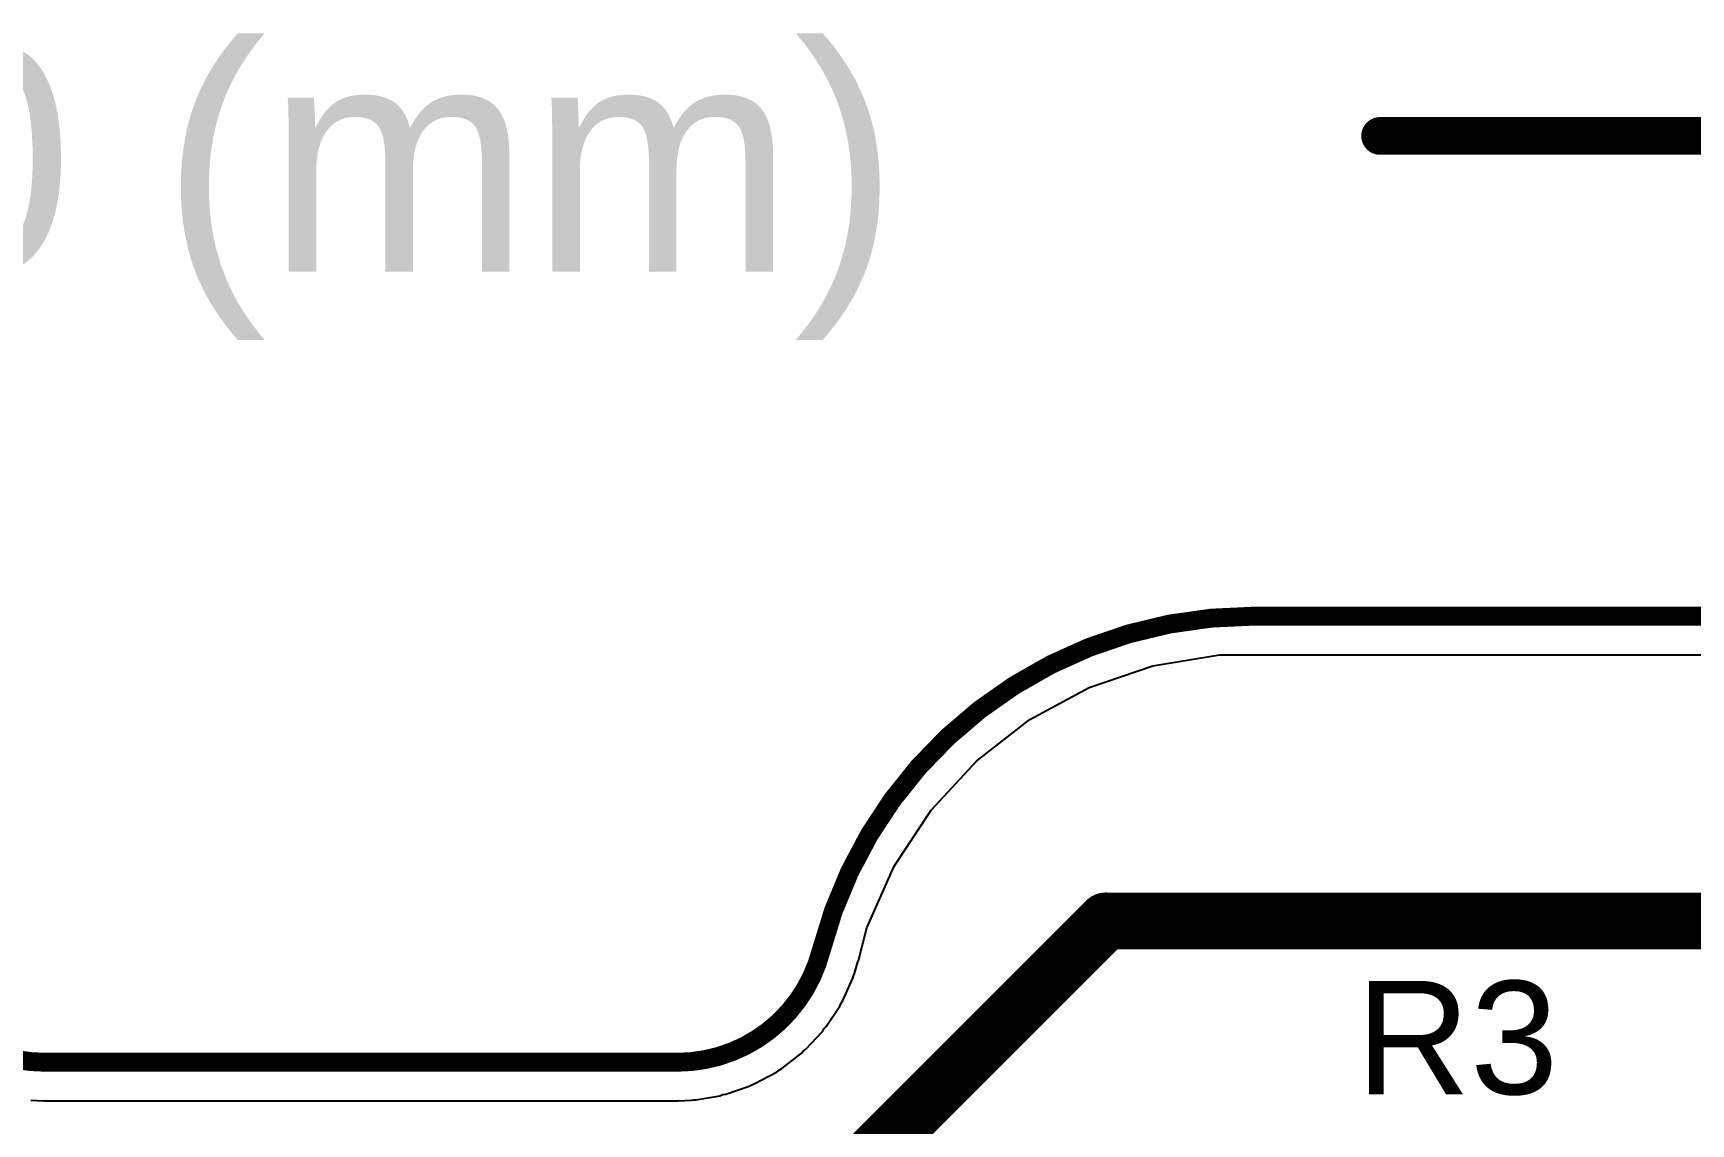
# Model space of a CAD drawing. Header units: inches. Extents: x -3 to 331, y -3 to 61.
# Drawn here: x 7.79 to 18.95, y 24.09 to 31.42 of the extents above; entities that cross this region are included whole.
import ezdxf

# ---------------------------------------------------------------- set-up
doc = ezdxf.new("R2010")
doc.units = ezdxf.units.IN
for name, color, linetype in [('Board Outline', 216, 'Continuous'), ('Bottom Layer', 5, 'Continuous'), ('Dimension', 6, 'Continuous'), ('Top Layer', 1, 'Continuous'), ('Top Overlay', 2, 'Continuous')]:
    doc.layers.add(name, color=color, linetype=linetype)
doc.styles.add('Arial', font='', dxfattribs={"height": 0.2})
doc.styles.get('Arial').set_extended_font_data('Arial')

msp = doc.modelspace()

# ---------------------------------------------------------------- linework, layer by layer
at = {"layer": 'Board Outline'}
for points in [[(13.095, 25.25, 0.127, 0.127, -0.341999), (16, 27.5, 0.127, 0.127, 0)], [(16, 27.5, 0.127, 0.127, 0), (19.5, 27.5, 0.127, 0.127, 0)], [(7.873, 24.5, 0.127, 0.127, -0.341999), (6.905, 25.25, 0.127, 0.127, 0)], [(13.095, 25.25, 0.127, 0.127, -0.341999), (12.127, 24.5, 0.127, 0.127, 0)], [(7.873, 24.5, 0.127, 0.127, 0), (12.127, 24.5, 0.127, 0.127, 0)]]:
    msp.add_lwpolyline(points, format="xyseb", dxfattribs=at)
for points in [[(15.968, 27.5, 0.0635, 0.0635, 1), (16.032, 27.5, 0.0635, 0.0635, 1)], [(15.968, 27.5, 0.0635, 0.0635, 1), (16.032, 27.5, 0.0635, 0.0635, 1)], [(13.064, 25.25, 0.0635, 0.0635, 1), (13.127, 25.25, 0.0635, 0.0635, 1)], [(13.064, 25.25, 0.0635, 0.0635, 1), (13.127, 25.25, 0.0635, 0.0635, 1)], [(7.841, 24.5, 0.0635, 0.0635, 1), (7.905, 24.5, 0.0635, 0.0635, 1)], [(7.841, 24.5, 0.0635, 0.0635, 1), (7.905, 24.5, 0.0635, 0.0635, 1)], [(12.095, 24.5, 0.0635, 0.0635, 1), (12.159, 24.5, 0.0635, 0.0635, 1)], [(12.095, 24.5, 0.0635, 0.0635, 1), (12.159, 24.5, 0.0635, 0.0635, 1)]]:
    msp.add_lwpolyline(points, format="xyseb", close=True, dxfattribs=at)
at = {"layer": 'Bottom Layer'}
for p, q in [((15.327, 27.167), (15.774, 27.241)), ((15.774, 27.241), (16, 27.241)), ((16, 27.241), (19.5, 27.241)), ((14.899, 27.02), (15.327, 27.167)), ((14.5, 26.806), (14.899, 27.02)), ((14.143, 26.528), (14.5, 26.806)), ((13.835, 26.196), (14.143, 26.528)), ((13.586, 25.818), (13.835, 26.196)), ((13.403, 25.404), (13.586, 25.818)), ((13.346, 25.185), (13.403, 25.404)), ((13.312, 25.082), (13.319, 25.096)), ((13.319, 25.096), (13.343, 25.175)), ((13.343, 25.175), (13.344, 25.18)), ((13.344, 25.18), (13.346, 25.185)), ((13.241, 24.916), (13.308, 25.066)), ((13.308, 25.066), (13.312, 25.082)), ((13.13, 24.741), (13.221, 24.878)), ((13.221, 24.878), (13.229, 24.898)), ((13.229, 24.898), (13.241, 24.916)), ((12.992, 24.587), (13.104, 24.707)), ((13.104, 24.707), (13.115, 24.726)), ((13.115, 24.726), (13.13, 24.741)), ((12.831, 24.457), (12.961, 24.558)), ((12.961, 24.558), (12.975, 24.574)), ((12.975, 24.574), (12.992, 24.587)), ((12.65, 24.356), (12.795, 24.434)), ((12.795, 24.434), (12.812, 24.447)), ((12.812, 24.447), (12.831, 24.457)), ((12.455, 24.285), (12.611, 24.339)), ((12.611, 24.339), (12.63, 24.349)), ((12.63, 24.349), (12.65, 24.356)), ((7.78, 24.245), (7.862, 24.241)), ((7.862, 24.241), (7.868, 24.242)), ((7.868, 24.242), (7.873, 24.241)), ((7.873, 24.241), (12.127, 24.241)), ((12.127, 24.241), (12.132, 24.242)), ((12.132, 24.242), (12.138, 24.241)), ((12.138, 24.241), (12.22, 24.245)), ((12.22, 24.245), (12.236, 24.248)), ((12.236, 24.248), (12.252, 24.248)), ((12.252, 24.248), (12.414, 24.275)), ((12.414, 24.275), (12.434, 24.283)), ((12.434, 24.283), (12.455, 24.285))]:
    msp.add_line(p, q, dxfattribs=at)
at = {"layer": 'Dimension'}
msp.add_lwpolyline([(16.856, 30.73, 0.254, 0.254, 0), (22.5, 30.73, 0.254, 0.254, 0)], format="xyseb", dxfattribs=at)
msp.add_lwpolyline([(16.792, 30.73, 0.127, 0.127, 1), (16.919, 30.73, 0.127, 0.127, 1)], format="xyseb", close=True, dxfattribs=at)
at = {"layer": 'Top Layer'}
for points in [[(13.039, 23.479, 0.381, 0.381, 0), (15.011, 25.451, 0.381, 0.381, 0)], [(15.011, 25.451, 0.381, 0.381, 0), (20.32, 25.451, 0.381, 0.381, 0)]]:
    msp.add_lwpolyline(points, format="xyseb", dxfattribs=at)
msp.add_lwpolyline([(14.916, 25.451, 0.191, 0.191, 1), (15.107, 25.451, 0.191, 0.191, 1)], format="xyseb", close=True, dxfattribs=at)
msp.add_lwpolyline([(14.916, 25.451, 0.191, 0.191, 1), (15.107, 25.451, 0.191, 0.191, 1)], format="xyseb", close=True, dxfattribs=at)

# ---------------------------------------------------------------- texts
at = {"layer": 'Dimension', "style": 'Arial'}
msp.add_text('25.00 (mm)', height=1.524, dxfattribs=at).set_placement((2.738, 29.816))
at = {"layer": 'Top Overlay', "style": 'Arial'}
msp.add_text('R3', height=0.762, dxfattribs=at).set_placement((16.693, 24.285))

doc.saveas('drawing.dxf')
